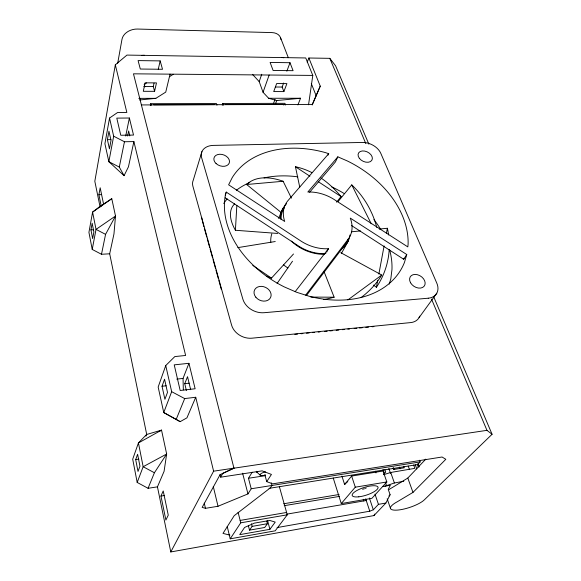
<?xml version="1.0" encoding="UTF-8"?>
<svg xmlns="http://www.w3.org/2000/svg" width="581" height="581" viewBox="0 0 581 581"><rect width="100%" height="100%" fill="white"/><g stroke="black" fill="none" stroke-linecap="round" stroke-linejoin="round"><path stroke-width="0.87" d="M277.653 233.446L235.407 230.265L236.837 205.42M100.085 206.93L94.819 181.265L115.321 64.818L126.948 55.086L305.744 57.962L312.789 75.414L308.547 104.783M117.689 63.256L121.981 39.319A13.661 10.269 -12.6 0 1 137.465 29.05L271.901 32.587A12.985 9.216 -23 0 1 280.928 39.45M109.548 118.037L104.914 143.725L108.85 161.692L124.073 175.68L128.445 166.827L133.884 141.582L124.465 141.749L113.673 136.215L109.548 118.037L117.602 112.496L126.84 112.438L115.321 64.818M90.948 229.887L92.161 223.22L93.882 231.964L92.64 238.595L90.948 229.887L93.664 229.749M107.412 139.68L108.952 131.219L111.015 140.413L109.439 148.838L107.412 139.68L110.956 139.622M101.268 206.219L98.901 194.722L100.179 187.786L103.498 203.764M373.554 285.082L376.408 287.29L377.723 280.245M378.863 274.072L384.099 245.879M386.387 233.547L387.374 228.26L379.277 229.059M109.686 253.788L101.493 254.282L92.226 249.438L96.025 229.386L92.59 212.087L99.859 206.502L111.777 198.695L115.503 216.009L113.97 233.911L109.686 253.788L146.732 434.566M113.673 136.215L108.85 161.692L119.294 167.074L124.073 175.68M101.493 254.282L105.568 234.354L115.503 216.009L96.025 229.386L105.568 234.354M119.294 167.074L124.465 141.749M125.707 136.019L129.381 118.016L116.788 118.117L120.768 135.257L133.521 135.068L129.381 118.016M127.588 135.998L128.633 130.957L129.824 135.932M154.575 91.326L156.485 82.901L145.105 82.836L143.289 91.304L154.575 91.326L153.282 86.533L154.045 83.156M158.25 69.371L160.167 60.896L138.089 60.591L140.304 69.037L162.513 69.277L160.167 60.896M150.312 105.401L150.697 103.694L216.422 103.52L216.953 105.197M170.059 74.143L165.745 92.103L155.846 98.342L139.672 99.968M305.642 295.133L348.556 238.697A35.993 26.298 25.8 0 0 350.27 218.1L406.765 254.536L404.463 262.394A96.199 70.424 25.8 0 1 309.317 296.303L296.622 292.272L284.298 286.912A96.199 70.424 25.8 0 1 225.493 194.7L226.263 192.093L301.648 241.522A35.993 26.298 25.8 0 0 328.461 248.697L326.624 252.183M351.425 225.479L403.722 259.271L404.02 258.255M389.212 284.124L390.817 278.8L391.957 269.628A92.677 69.742 26 0 0 389.851 250.709M201.927 151.634L193.233 180.27A15.513 11.424 18.5 0 0 192.907 186.283L231.565 325.033A17.089 13.959 25 0 0 251.943 338.186L410.731 322.586A16.217 12.07 33.9 0 0 419.722 316.18M222.262 105.226L222.799 103.498L284.93 103.331L285.561 105.03M201.592 217.352L203.851 226.554M297.886 104.95L300.566 98.254L276.716 100.557L268.647 98.269L263.048 92.277L259.206 81.616L261.74 74.259M225.217 195.078L226.263 192.093M165.738 365.551L158.163 387.033L163.748 412.546L180.175 421.653L186.937 417.848L195.732 397.259L184.685 398.581L171.671 391.681L165.738 365.551L174.837 356.574L185.622 355.47L133.884 141.582M263.048 92.277L269.156 75.022M135.693 459.578L137.603 454.255L139.956 466.238L138.009 471.467L135.693 459.578L138.924 459.121M162.026 386.249L164.554 379.211L167.502 392.378L164.917 399.307L162.026 386.249L166.166 385.784M145.969 436.142L146.565 434.508L161.525 430.122L166.66 454.015L164.082 471.336L157.451 486.856L170.785 551.95L373.939 515.579L385.893 503.044L390.098 494.714L388.246 489.362L390.33 485.273L382.429 486.595M273.484 103.549L275.038 99.358M286.84 71.202L289.999 62.719L270.114 62.436L273.099 70.468L293.085 70.679L289.999 62.719M275.459 103.905L276.716 100.557M283.884 91.595L286.905 83.606L276.65 83.548L273.716 91.573L283.884 91.595L282.141 87.041L283.637 83.039M157.451 486.856L148.061 488.287L137.189 482.441L143.158 466.725L138.438 442.94L146.565 434.508M171.671 391.681L163.748 412.546L180.175 421.653M183.335 389.851L183.037 378.42L188.948 363.307L174.22 364.861L180.175 390.49L195.129 388.754L188.948 363.307M307.204 62.225L308.86 58.006L329.797 58.34L335.571 65.762L368.848 144.132M221.477 288.786L221.288 289.251L218.87 280.543M186.378 390.563L184.751 383.678L187.54 376.67L190.662 389.691M148.061 488.287L154.401 472.76L166.66 454.015L143.158 466.725L154.401 472.76M176.261 419.206L184.685 398.581M312.229 104.979L320.254 86.141L308.86 58.006M320.254 86.141L312.302 104.406L141.386 104.936M278.56 218.383L282.802 208.637M160.952 496.072L163.225 490.945L168.258 515.144L165.897 520.075L160.952 496.072L164.408 495.528M328.033 155.149L328.708 153.689L325.491 152.629A96.199 70.424 25.8 0 0 232.262 177.554L228.616 184.802L284.705 221.477A35.993 26.298 25.8 0 1 287.624 201.026L328.708 153.689M337.844 156.841L307.836 192.02A35.993 26.298 25.8 0 1 333.443 199.043L407.811 246.896L408.109 244.209A96.199 70.424 25.8 0 0 347.38 160.981L337.844 156.841L335.419 161.917L309.615 192.26M373.939 515.579L374.701 514.091M170.785 551.95L213.605 471.184L195.732 397.259M341.41 253.476L348.295 240.926M266.715 481.634L271.436 474.437L262.162 470.857L220.707 477.175L222.792 473.384L233.961 468.184L486.965 430.339L492.071 434.276L424.312 499.871A18.592 5.04 -18.3 0 1 397.121 510.118A18.592 5.04 -18.3 0 1 397.411 501.686L412.989 492.397L445.823 459.288L442.076 457.007L272.692 483.842L266.715 481.634L264.892 474.866M213.605 471.184L234.056 468.119L220.112 474.619L202.159 507.38L205.463 508.331L218.02 506.269L247.971 493.901L251.224 488.759L248.472 478.265L252.176 472.215M403.722 259.271L406.765 254.536M227.229 526.517L230.207 538.819L240.737 522.827L287.261 514.824L279.461 486.98M248.407 525.812L249.51 530.155L252.125 526.379L267.434 523.706L266.737 521.106M277.086 283.477L292.504 261.203M267.434 523.706L264.704 527.49L249.51 530.155M419.061 317.633L436.781 293.238M269.904 529.313L275.234 522.094L269.78 520.46L254.369 523.125L244.594 527.432L239.721 534.651L269.904 529.313L267.58 520.605M287.261 514.824L275.205 530.816L230.207 538.819M306.405 295.584L345.884 243.577A35.746 26.261 25.8 0 0 348.251 238.98M295.192 291.647L328.461 248.697M336.595 202.181L341.025 196.567A82.059 59.603 63 0 0 323.53 179.798L320.944 177.997M338.026 201.643L351.745 184.874A81.87 74.274 61.3 0 1 370.112 209.676L372.298 214.367A81.87 74.274 61.3 0 1 376.764 227.396M341.911 476.079L344.627 484.532L351.643 476.057L383.032 471.024L386.83 481.969L371.905 498.309L341.272 503.56L333.233 478.025M341.272 503.56L355.281 487.183L386.83 481.969M383.518 474.539L385.675 472.113L384.84 469.731M266.403 276.193A82.473 37.634 9.8 0 0 271.472 278.132L293.499 253.991M277.101 527.57L369.777 511.2L373.322 509.798L378.449 504.344L385.893 503.044M419.518 460.225L420.15 461.924L417.659 464.56L269.018 488.352M388.907 495.985L390.098 494.714M389.168 489.492A18.432 5.251 -18.4 0 1 392.444 487.466L407.811 478.054L425.815 459.113M347.845 299.934L381.761 275.038L340.764 252.67M111.777 198.695L92.59 212.087L88.929 232.364L92.226 249.438M169.456 76.707L173.225 74.31M144.132 84.383L146.456 82.996M159.964 431.022L161.525 430.122L138.438 442.94L132.7 459.186L137.189 482.441M385 486.166L394.405 482.985L403.78 481.25M365.405 488.389L366.226 487.989M383.627 474.677L390.708 472.476L414.878 468.351L413.628 464.96M364.483 488.752L362.588 489.238M240.135 520.416L286.6 512.464M286.84 514.141L366.241 500.502L369.777 511.2M284.24 505.688L339.609 496.37M283.746 503.756L339.057 494.504M237.803 247.629L275.241 241.536M251.224 488.759L420.15 461.924M248.472 478.265L265.51 475.643M184.751 383.678L189.166 383.177M176.777 379.117L183.037 378.42M351.389 231.812L360.387 230.918M294.807 334.365L297.508 334.104M301.103 333.748L302.897 333.574M306.492 333.218L309.186 332.957M312.781 332.601L314.582 332.426M318.177 332.071L319.971 331.896M324.467 331.453L327.161 331.192M329.855 330.923L332.557 330.662M336.152 330.306L338.846 330.037M342.441 329.688L344.235 329.514M347.83 329.158L349.631 328.984M354.12 328.541L356.821 328.272M359.516 328.011L362.21 327.742M365.805 327.393L368.499 327.125M372.094 326.776L373.895 326.595M281.146 212.479L246.642 184.504L283.129 181.272L291.43 198.143M98.901 194.722L101.559 194.62M153.74 104.791L214.142 104.595M225.748 104.558L282.838 104.377L283.884 105.008M138.801 98.356L155.846 98.342M268.647 98.269L300.566 98.254M143.776 86.489L153.282 86.533M275.379 87.012L282.141 87.041M310.835 297.08L334.133 297.203L323.922 271.312M312.789 75.414L133.47 73.823L233.961 468.184M229.923 535.159L223.002 533.394L234.194 515.696L270.303 487.909L271.959 485.455L271.24 482.869M331.795 187.002L334.104 188.004A92.677 69.742 26 0 1 344.061 193.473M299.745 187.133L295.446 166.747L309.876 176.188M318.235 181.657L341.025 196.567M225.181 197.816L299.259 246.475A35.746 26.261 25.8 0 0 325.89 253.585M252.793 265.386L271.472 278.132M256.57 471.874L260.215 475.2M252.466 74.332L259.206 81.616M351.745 184.874L371.252 223.779M433.644 296.709L492.071 434.276M329.797 58.34L365.827 143.609M431.516 299.092L486.965 430.339M311.307 83.562L316.202 95.85M280.601 37.859L288.314 57.686M417.935 463.522L419.192 466.921M417.289 464.473L418.233 467.022M415.248 464.742L416.817 468.998M408.218 466.064L409.445 469.433M403.693 466.194L404.267 467.785L393.642 469.492L393.076 467.887M407.811 478.054L412.989 492.397M399.452 467.088L400.062 468.794M393.453 467.799L394.049 469.492M390.708 472.476L394.405 482.985M388.842 468.468L390.592 473.442M383.024 469.47L384.499 473.718M385.363 482.201L386.481 485.44M387.164 498.752L390.577 508.68M375.406 471.206L375.994 472.919M374.999 494.133L378.449 504.344M369.385 497.99L373.322 509.798M365.689 498.839L366.241 500.502M363.248 499.304L363.793 500.967M351.643 476.057L355.281 487.183M222.799 103.498L223.336 105.176M204.338 228.289L206.763 237.004M207.243 238.74L209.668 247.448M210.148 249.191L212.573 257.899M213.053 259.642L215.478 268.349M215.965 270.092L218.383 278.8M150.697 103.694L151.147 105.422M144.349 85.218L144.785 86.889M242.597 473.21L247.971 493.901M251.45 523.757L252.125 526.379M238.101 512.297L240.737 522.827M220.054 474.532L220.707 477.175M213.278 486.457L218.02 506.269M204.258 503.131L205.463 508.331M265.51 474.975A4.503 1.511 -16.1 0 1 260.07 474.822A4.503 1.511 -16.1 0 1 265.575 471.932M257.26 472.309A7.183 2.44 -16.1 0 1 256.33 471.285M344.627 484.532A17.328 5.258 -17.8 0 1 347.801 481.627M287.871 268.008A35.434 26.617 26 0 1 283.484 264.754M270.79 242.4A35.434 26.617 26 0 1 271.799 233.889M349.965 234.993A36.523 26.828 25.8 0 1 341.439 249.118M324.336 254.296A36.523 26.828 25.8 0 1 291.313 241.086M280.362 218.964A36.523 26.828 25.8 0 1 286.542 203.742M376.408 287.29A81.936 78.174 12.6 0 0 386.99 263.818L388.093 258.799A81.936 78.174 12.6 0 0 389.205 249.467M387.374 228.26A81.936 78.174 12.6 0 1 388.609 234.978M235.407 230.265A82.451 33.495 29.6 0 1 230.475 213.162L230.802 210.83A82.451 33.495 29.6 0 1 234.666 203.8M246.642 184.504A82.291 42.348 49 0 1 283.129 181.272M334.133 297.203A82.328 52.595 -6.6 0 1 323.77 299.542M381.761 275.038A82.117 69.233 -13.1 0 1 361.128 297.53M295.446 166.747A82.059 59.603 63 0 1 311.786 172.542M281.11 219.088A35.746 26.261 25.8 0 1 284.385 207.497M223.714 203.481A92.677 69.742 26 0 1 227.215 198.869M236.329 190.277A92.677 69.742 26 0 1 249.779 182.478M264.05 177.917A92.677 69.742 26 0 1 297.85 176.849M373.888 219.603A92.677 69.742 26 0 1 380.49 229.045M141.604 55.478A13.966 10.153 -13 0 1 144.524 55.289M281.451 57.504A13.254 9.085 -22.5 0 1 283.789 57.737M428.255 298.206L264.123 312.709A17.793 14.184 24.9 0 1 242.851 299.106L201.636 157.72A16.094 11.511 18.8 0 1 213.343 145.395L362.689 142.461A15.106 10.182 26.2 0 1 380.795 153.333L436.818 283.187A16.842 12.194 33.3 0 1 428.255 298.206M358.782 496.82A13.566 3.987 -17.8 0 0 378.078 487.51A13.566 3.987 -17.8 0 0 358.448 489.703A13.566 3.987 -17.8 0 0 358.782 496.82M359.319 158.279A7.582 5.127 26.2 0 0 371.695 160.487A7.582 5.127 26.2 0 0 364.628 151.067A7.582 5.127 26.2 0 0 359.319 158.279M410.571 282.78A8.403 6.093 32.9 0 0 424.065 286.317A8.403 6.093 32.9 0 0 417.456 274.726A8.403 6.093 32.9 0 0 410.571 282.78M216.052 163.522A8.047 5.766 19.1 0 0 229.219 163.123A8.047 5.766 19.1 0 0 219.792 154.248A8.047 5.766 19.1 0 0 216.052 163.522M255.836 297.218A8.86 7.03 24.9 0 0 270.521 297.661A8.86 7.03 24.9 0 0 261.363 286.36A8.86 7.03 24.9 0 0 255.836 297.218"/></g></svg>
